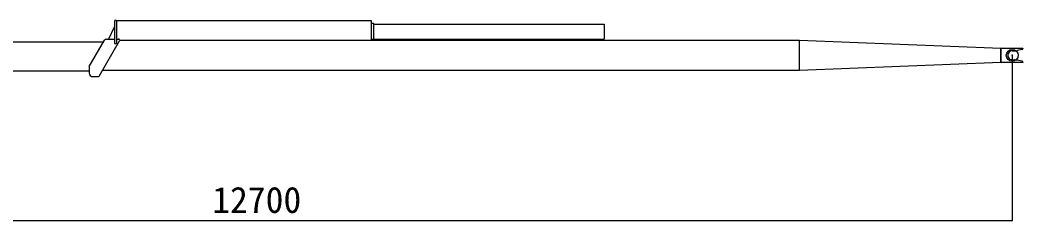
# Model space of a CAD drawing. Units: millimetres, scale not verified. Extents: x -30259 to 29445, y -25513 to 25927.
# Drawn here: x -25395 to -16964, y -16785 to -15096 of the extents above; entities that cross this region are included whole.
import ezdxf
from ezdxf.enums import TextEntityAlignment as Align

# ---------------------------------------------------------------- set-up
doc = ezdxf.new("R2010")
doc.units = ezdxf.units.MM
doc.header["$LTSCALE"] = 200
doc.header["$PDMODE"] = 32
doc.header["$PDSIZE"] = 100
doc.layers.add('0-0_0', color=7, linetype='Continuous')
doc.layers.add('0-1_DEFPOINTS', color=7, linetype='Continuous')
doc.styles.add('ＭＳ ゴシック', font='')
doc.styles.get('ＭＳ ゴシック').set_extended_font_data('MS Gothic')

# ---------------------------------------------------------------- blocks, each defined once
blk = doc.blocks.new('_OPEN30')
at = {"layer": '0-0_0'}
blk.add_line((0, 0), (-1, 0), dxfattribs=at)
blk.add_lwpolyline([(-1, 0.27), (0, 0), (-1, -0.27)], dxfattribs=at)
blk = doc.blocks.new('D14')
at = {"layer": '0-0_0'}
for p, q in [((13205.6, 10125.3), (13205.6, 8733.5)), ((13202.9, 8734.5), (508.4, 8734.5))]:
    blk.add_line(p, q, dxfattribs=at)
at = {"layer": '0-1_DEFPOINTS'}
blk.add_point((13205.6, 10125.8), dxfattribs=at)
at = {"layer": '0-0_0', "xscale": 2.77, "yscale": 2.77}
blk.add_blockref('_OPEN30', (13205.6, 8734.5), dxfattribs=at)
at = {"layer": '0-0_0', "style": 'ＭＳ ゴシック'}
blk.add_text('12700', height=219.9, dxfattribs=at).set_placement((6480.6, 8735), align=Align.BOTTOM_LEFT)

msp = doc.modelspace()

# ---------------------------------------------------------------- linework, layer by layer
at = {"layer": '0-0_0'}
for p, q in [((-24648.8, -15255.3), (-24599.8, -15153.5)), ((-24599.8, -15104.3), (-24599.8, -15289.2)), ((-22438.8, -15102.3), (-24583.8, -15102.3)), ((-24583.8, -15102.3), (-24583.8, -15289.2)), ((-22438.8, -15265.3), (-22438.8, -15102.3)), ((-22419.8, -15125.8), (-22438.8, -15125.8)), ((-22419.8, -15260.8), (-22419.8, -15125.8)), ((-22419.8, -15130.3), (-20482.8, -15130.3)), ((-20482.8, -15130.3), (-20482.8, -15256.3)), ((-24667.2, -15256.8), (-24599.8, -15256.8)), ((-24648.8, -15255.3), (-24648.8, -15256.8)), ((-24583.8, -15256.8), (-24566.2, -15256.8)), ((-22419.8, -15256.3), (-20482.8, -15256.3)), ((-24694.1, -15283.1), (-29543.7, -15283.1)), ((-24813.8, -15486.8), (-24684.5, -15266.7)), ((-24730.9, -15566.8), (-24557.6, -15271.9)), ((-24556.3, -15265.3), (-18841.8, -15265.3)), ((-22419.8, -15260.8), (-22438.8, -15260.8)), ((-18841.8, -15264.7), (-17148.7, -15332.8)), ((-18841.8, -15519.9), (-18841.8, -15264.7)), ((-17144.7, -15331.8), (-17148.7, -15335.8)), ((-17148.7, -15449.8), (-17148.7, -15332.8)), ((-17148.7, -15335.8), (-17148.7, -15452.8)), ((-17144.7, -15331.8), (-16963.7, -15331.8)), ((-16963.7, -15331.8), (-16963.7, -15336.4)), ((-17053.7, -15355.1), (-17038.7, -15355.1)), ((-17033.7, -15353.8), (-17038.7, -15355.1)), ((-17033.7, -15353.8), (-17015.9, -15353.8)), ((-16970, -15344.2), (-17011.6, -15353.3)), ((-24813.8, -15486.8), (-24813.8, -15541.8)), ((-17148.6, -15452.8), (-18841.8, -15519.9)), ((-17148.7, -15449.8), (-17144.7, -15453.8)), ((-16963.7, -15453.8), (-17144.7, -15453.8)), ((-17053.7, -15430.5), (-17038.7, -15430.5)), ((-17033.7, -15431.8), (-17038.7, -15430.5)), ((-17033.7, -15431.8), (-17015.8, -15431.8)), ((-16970, -15441.4), (-17011.6, -15432.3)), ((-16963.7, -15449.2), (-16963.7, -15453.8)), ((-24813.8, -15526.1), (-29543.7, -15526.1)), ((-24784.8, -15571.8), (-24739.5, -15571.8)), ((-18841.8, -15520.3), (-24703.5, -15520.3))]:
    msp.add_line(p, q, dxfattribs=at)
msp.add_lwpolyline([(-24683.6, -15265.3), (-24683.8, -15265.3), (-24683.8, -15265.5)], dxfattribs=at)
for centre, radius, start, end in [((-24591.8, -15104.3), 8, 360, 180), ((-24667.2, -15276.8), 20, 90, 149.57422), ((-24566.2, -15266.8), 10, 329.57422, 90), ((-16971.7, -15336.4), 8, 282.41545, 0), ((-17053.7, -15392.8), 37.7, 90.00007, 270.01678), ((-17015.9, -15333.8), 20, 270, 282.41545), ((-17015.9, -15451.8), 20, 77.58455, 90), ((-16971.7, -15449.2), 8, 0.00001, 77.58455), ((-24783.8, -15541.8), 30, 179.99999, 270), ((-24739.5, -15561.8), 10, 270, 329.57422)]:
    msp.add_arc(centre, radius, start, end, dxfattribs=at)
msp.add_ellipse((-24591.8, -15289.2), major_axis=(8, 0), ratio=0.707141, start_param=3.141593, end_param=6.283185, dxfattribs=at)
msp.add_point((-17053.7, -15392.8), dxfattribs=at)

# ---------------------------------------------------------------- block references
msp.add_blockref('D14', (-30259.3, -25518.6), dxfattribs=at)

doc.saveas('drawing.dxf')
